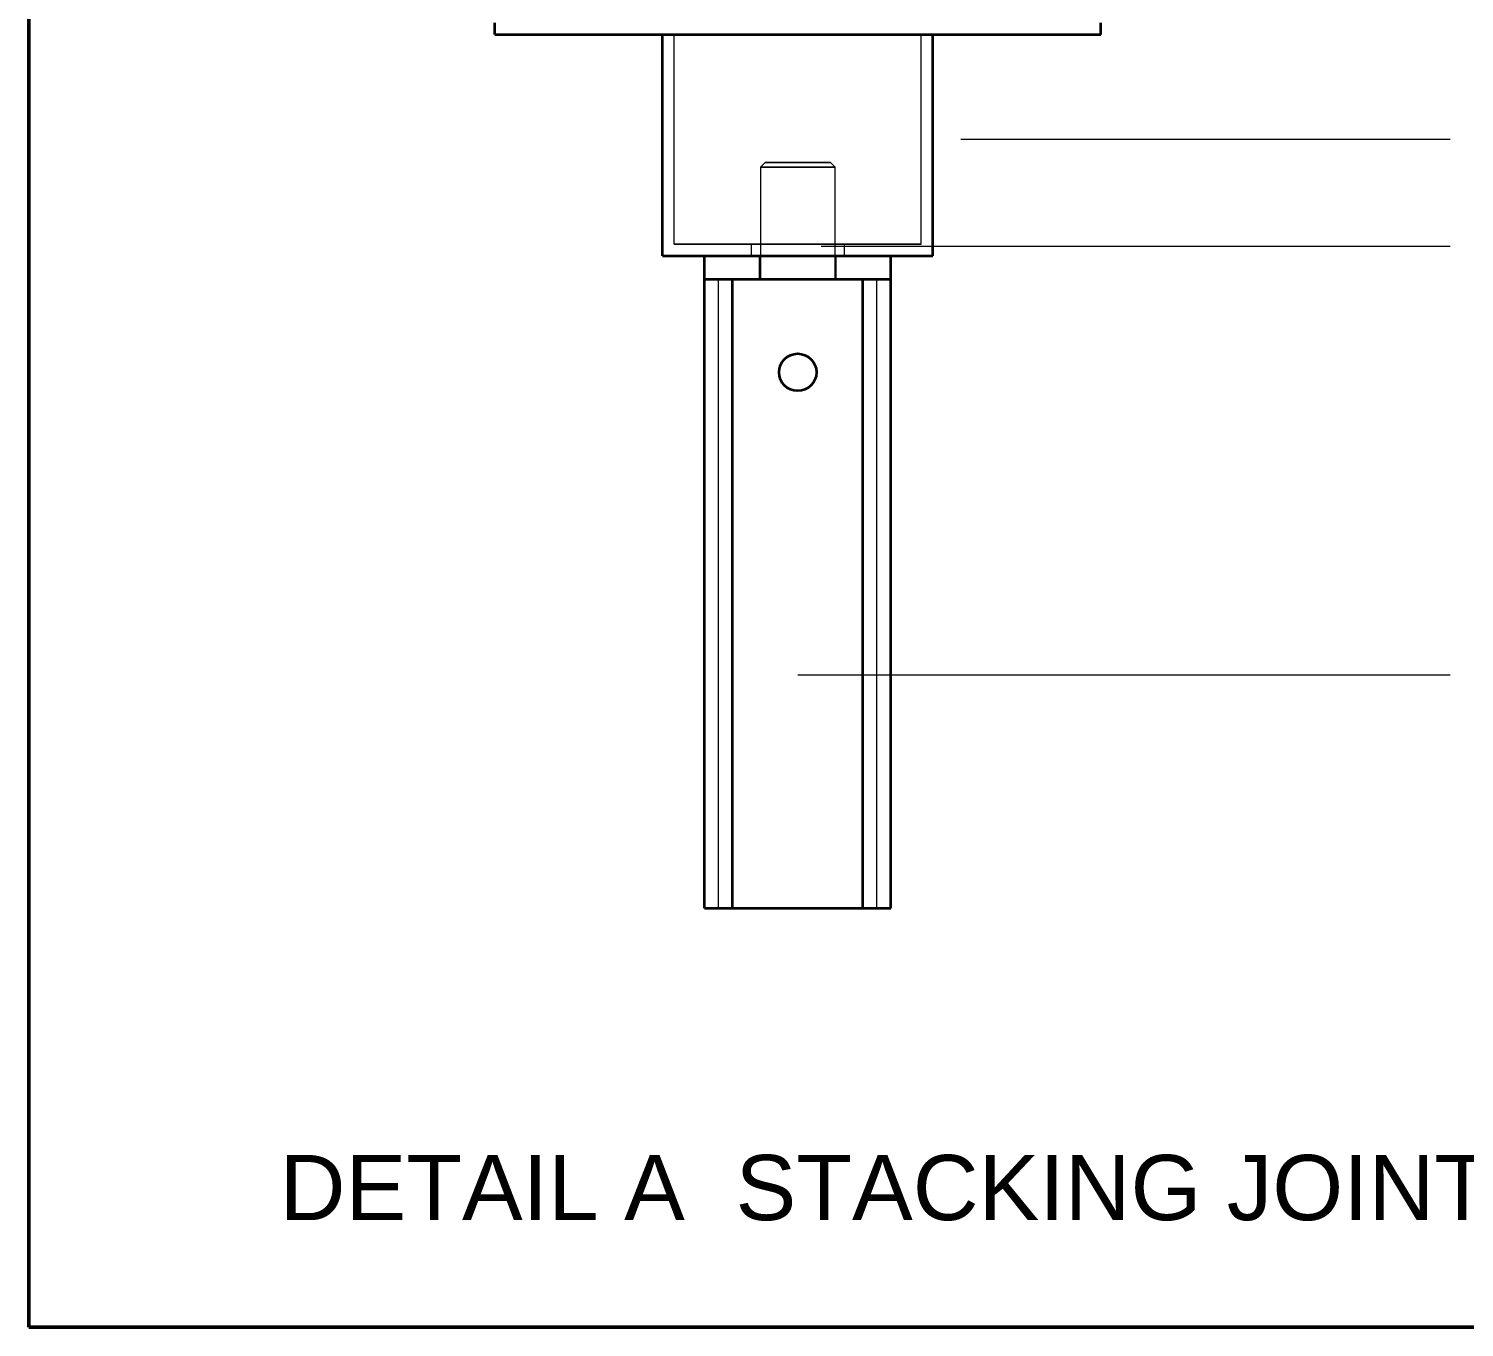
# Model space of a CAD drawing. Header units: millimetres. Extents: x 10 to 410, y 10 to 287.
# Drawn here: x 10 to 71.6, y 10 to 65.8 of the extents above; entities that cross this region are included whole.
import ezdxf
from ezdxf.enums import TextEntityAlignment as Align

# ---------------------------------------------------------------- set-up
doc = ezdxf.new("R2010")
doc.units = ezdxf.units.MM
for name, color, linetype, lineweight in [('BORDER', 7, 'CONTINUOUS', 50), ('HIDDEN', 7, 'Continuous', 18), ('OUTLINE', 7, 'CONTINUOUS', 35), ('TEXT', 7, 'CONTINUOUS', 13), ('THIN', 7, 'CONTINUOUS', 18)]:
    doc.layers.add(name, color=color, linetype=linetype, lineweight=lineweight)
doc.styles.add('RACK', font='arial.ttf')

msp = doc.modelspace()

# ---------------------------------------------------------------- linework, layer by layer
at = {"layer": 'BORDER'}
msp.add_lwpolyline([(10, 10), (410, 10), (410, 287), (10, 287)], close=True, dxfattribs=at)
at = {"layer": 'HIDDEN'}
for p, q in [((30, 65.5), (30, 66)), ((56, 65.5), (56, 66)), ((56, 65.5), (30, 65.5)), ((37.2, 65.5), (48.8, 65.5)), ((48.8, 65.5), (37.2, 65.5)), ((37.2, 56), (37.2, 65.5)), ((37.7, 56.5), (37.7, 65.5)), ((37.7, 65.5), (48.3, 65.5)), ((37.7, 56.5), (37.7, 65.5)), ((48.3, 65.5), (37.7, 65.5)), ((48.3, 56.5), (48.3, 65.5)), ((48.3, 56.5), (48.3, 65.5)), ((48.8, 56), (48.8, 65.5)), ((41.6, 60), (41.4, 59.8)), ((41.4, 59.8), (41.4, 55)), ((44.6, 59.8), (44.4, 60)), ((44.6, 55), (44.6, 59.8)), ((37.7, 56.5), (48.3, 56.5)), ((48.3, 56.5), (37.7, 56.5)), ((41, 56.5), (41, 56)), ((45, 56), (45, 56.5)), ((48.8, 56), (37.2, 56)), ((39, 56), (47, 56)), ((39, 55), (39, 56)), ((47, 56), (39, 56)), ((41.35, 56), (41.35, 55)), ((44.65, 55), (44.65, 56)), ((47, 55), (47, 56)), ((39, 28), (39, 55)), ((40.2, 55), (39, 55)), ((39.6, 28), (39.6, 55)), ((39.6, 28), (39.6, 55)), ((45.8, 55), (40.2, 55)), ((40.2, 55), (45.8, 55)), ((45.8, 55), (40.2, 55)), ((47, 55), (45.8, 55)), ((46.4, 28), (46.4, 55)), ((46.4, 28), (46.4, 55)), ((47, 28), (47, 55)), ((45.8, 28), (40.2, 28)), ((40.2, 28), (45.8, 28)), ((45.8, 28), (40.2, 28))]:
    msp.add_line(p, q, dxfattribs=at)
for points in [[(44.6, 59.8), (44.5, 59.8), (44.4, 59.8), (44.3, 59.8), (44.2, 59.8), (44.1, 59.8), (44, 59.8), (43.9, 59.8), (43.8, 59.8), (43.7, 59.8), (43.6, 59.8), (43.5, 59.8), (43.4, 59.8), (43.3, 59.8), (43.2, 59.8), (43.1, 59.8), (43, 59.8), (42.9, 59.8), (42.8, 59.8), (42.7, 59.8), (42.6, 59.8), (42.5, 59.8), (42.4, 59.8), (42.3, 59.8), (42.2, 59.8), (42.1, 59.8), (42, 59.8), (41.9, 59.8), (41.8, 59.8), (41.7, 59.8), (41.6, 59.8), (41.5, 59.8), (41.4, 59.8)], [(41.4, 59.8), (41.5, 59.8), (41.6, 59.8), (41.7, 59.8), (41.8, 59.8), (41.9, 59.8), (42, 59.8), (42.1, 59.8), (42.2, 59.8), (42.3, 59.8), (42.4, 59.8), (42.5, 59.8), (42.6, 59.8), (42.7, 59.8), (42.8, 59.8), (42.9, 59.8), (43, 59.8), (43.1, 59.8), (43.2, 59.8), (43.3, 59.8), (43.4, 59.8), (43.5, 59.8), (43.6, 59.8), (43.7, 59.8), (43.8, 59.8), (43.9, 59.8), (44, 59.8), (44.1, 59.8), (44.2, 59.8), (44.3, 59.8), (44.4, 59.8), (44.5, 59.8), (44.6, 59.8)], [(44.4, 60), (44.312, 60), (44.225, 60), (44.138, 60), (44.05, 60), (43.962, 60), (43.875, 60), (43.788, 60), (43.7, 60), (43.612, 60), (43.525, 60), (43.438, 60), (43.35, 60), (43.263, 60), (43.175, 60), (43.087, 60), (43, 60), (42.913, 60), (42.825, 60), (42.737, 60), (42.65, 60), (42.562, 60), (42.475, 60), (42.388, 60), (42.3, 60), (42.212, 60), (42.125, 60), (42.038, 60), (41.95, 60), (41.862, 60), (41.775, 60), (41.688, 60), (41.6, 60)], [(41.6, 60), (41.688, 60), (41.775, 60), (41.862, 60), (41.95, 60), (42.038, 60), (42.125, 60), (42.212, 60), (42.3, 60), (42.388, 60), (42.475, 60), (42.562, 60), (42.65, 60), (42.737, 60), (42.825, 60), (42.913, 60), (43, 60), (43.087, 60), (43.175, 60), (43.263, 60), (43.35, 60), (43.438, 60), (43.525, 60), (43.612, 60), (43.7, 60), (43.788, 60), (43.875, 60), (43.962, 60), (44.05, 60), (44.138, 60), (44.225, 60), (44.312, 60), (44.4, 60)], [(45, 56.5), (44.875, 56.5), (44.75, 56.5), (44.625, 56.5), (44.5, 56.5), (44.375, 56.5), (44.25, 56.5), (44.125, 56.5), (44, 56.5), (43.875, 56.5), (43.75, 56.5), (43.625, 56.5), (43.5, 56.5), (43.375, 56.5), (43.25, 56.5), (43.125, 56.5), (43, 56.5), (42.875, 56.5), (42.75, 56.5), (42.625, 56.5), (42.5, 56.5), (42.375, 56.5), (42.25, 56.5), (42.125, 56.5), (42, 56.5), (41.875, 56.5), (41.75, 56.5), (41.625, 56.5), (41.5, 56.5), (41.375, 56.5), (41.25, 56.5), (41.125, 56.5), (41, 56.5)], [(41, 56.5), (41.125, 56.5), (41.25, 56.5), (41.375, 56.5), (41.5, 56.5), (41.625, 56.5), (41.75, 56.5), (41.875, 56.5), (42, 56.5), (42.125, 56.5), (42.25, 56.5), (42.375, 56.5), (42.5, 56.5), (42.625, 56.5), (42.75, 56.5), (42.875, 56.5), (43, 56.5), (43.125, 56.5), (43.25, 56.5), (43.375, 56.5), (43.5, 56.5), (43.625, 56.5), (43.75, 56.5), (43.875, 56.5), (44, 56.5), (44.125, 56.5), (44.25, 56.5), (44.375, 56.5), (44.5, 56.5), (44.625, 56.5), (44.75, 56.5), (44.875, 56.5), (45, 56.5)], [(45, 56), (44.875, 56), (44.75, 56), (44.625, 56), (44.5, 56), (44.375, 56), (44.25, 56), (44.125, 56), (44, 56), (43.875, 56), (43.75, 56), (43.625, 56), (43.5, 56), (43.375, 56), (43.25, 56), (43.125, 56), (43, 56), (42.875, 56), (42.75, 56), (42.625, 56), (42.5, 56), (42.375, 56), (42.25, 56), (42.125, 56), (42, 56), (41.875, 56), (41.75, 56), (41.625, 56), (41.5, 56), (41.375, 56), (41.25, 56), (41.125, 56), (41, 56)], [(41, 56), (41.125, 56), (41.25, 56), (41.375, 56), (41.5, 56), (41.625, 56), (41.75, 56), (41.875, 56), (42, 56), (42.125, 56), (42.25, 56), (42.375, 56), (42.5, 56), (42.625, 56), (42.75, 56), (42.875, 56), (43, 56), (43.125, 56), (43.25, 56), (43.375, 56), (43.5, 56), (43.625, 56), (43.75, 56), (43.875, 56), (44, 56), (44.125, 56), (44.25, 56), (44.375, 56), (44.5, 56), (44.625, 56), (44.75, 56), (44.875, 56), (45, 56)], [(44.65, 56), (44.547, 56), (44.444, 56), (44.341, 56), (44.237, 56), (44.134, 56), (44.031, 56), (43.928, 56), (43.825, 56), (43.722, 56), (43.619, 56), (43.516, 56), (43.413, 56), (43.309, 56), (43.206, 56), (43.103, 56), (43, 56), (42.897, 56), (42.794, 56), (42.691, 56), (42.587, 56), (42.484, 56), (42.381, 56), (42.278, 56), (42.175, 56), (42.072, 56), (41.969, 56), (41.866, 56), (41.763, 56), (41.659, 56), (41.556, 56), (41.453, 56), (41.35, 56)], [(41.35, 56), (41.453, 56), (41.556, 56), (41.659, 56), (41.763, 56), (41.866, 56), (41.969, 56), (42.072, 56), (42.175, 56), (42.278, 56), (42.381, 56), (42.484, 56), (42.587, 56), (42.691, 56), (42.794, 56), (42.897, 56), (43, 56), (43.103, 56), (43.206, 56), (43.309, 56), (43.413, 56), (43.516, 56), (43.619, 56), (43.722, 56), (43.825, 56), (43.928, 56), (44.031, 56), (44.134, 56), (44.237, 56), (44.341, 56), (44.444, 56), (44.547, 56), (44.65, 56)], [(40.2, 55), (40.163, 55), (40.125, 55), (40.087, 55), (40.05, 55), (40.013, 55), (39.975, 55), (39.938, 55), (39.9, 55), (39.862, 55), (39.825, 55), (39.788, 55), (39.75, 55), (39.712, 55), (39.675, 55), (39.638, 55), (39.6, 55), (39.562, 55), (39.525, 55), (39.487, 55), (39.45, 55), (39.413, 55), (39.375, 55), (39.337, 55), (39.3, 55), (39.263, 55), (39.225, 55), (39.188, 55), (39.15, 55), (39.112, 55), (39.075, 55), (39.038, 55), (39, 55)], [(40.2, 55), (40.163, 55), (40.125, 55), (40.087, 55), (40.05, 55), (40.013, 55), (39.975, 55), (39.938, 55), (39.9, 55), (39.862, 55), (39.825, 55), (39.788, 55), (39.75, 55), (39.712, 55), (39.675, 55), (39.638, 55), (39.6, 55), (39.562, 55), (39.525, 55), (39.487, 55), (39.45, 55), (39.413, 55), (39.375, 55), (39.337, 55), (39.3, 55), (39.263, 55), (39.225, 55), (39.188, 55), (39.15, 55), (39.112, 55), (39.075, 55), (39.038, 55), (39, 55)], [(40.2, 55), (40.181, 55), (40.163, 55), (40.144, 55), (40.125, 55), (40.106, 55), (40.087, 55), (40.069, 55), (40.05, 55), (40.031, 55), (40.013, 55), (39.994, 55), (39.975, 55), (39.956, 55), (39.938, 55), (39.919, 55), (39.9, 55), (39.881, 55), (39.862, 55), (39.844, 55), (39.825, 55), (39.806, 55), (39.788, 55), (39.769, 55), (39.75, 55), (39.731, 55), (39.712, 55), (39.694, 55), (39.675, 55), (39.656, 55), (39.638, 55), (39.619, 55), (39.6, 55)], [(40.2, 55), (40.181, 55), (40.163, 55), (40.144, 55), (40.125, 55), (40.106, 55), (40.087, 55), (40.069, 55), (40.05, 55), (40.031, 55), (40.013, 55), (39.994, 55), (39.975, 55), (39.956, 55), (39.938, 55), (39.919, 55), (39.9, 55), (39.881, 55), (39.862, 55), (39.844, 55), (39.825, 55), (39.806, 55), (39.788, 55), (39.769, 55), (39.75, 55), (39.731, 55), (39.712, 55), (39.694, 55), (39.675, 55), (39.656, 55), (39.638, 55), (39.619, 55), (39.6, 55)], [(44.65, 55), (44.547, 55), (44.444, 55), (44.341, 55), (44.237, 55), (44.134, 55), (44.031, 55), (43.928, 55), (43.825, 55), (43.722, 55), (43.619, 55), (43.516, 55), (43.413, 55), (43.309, 55), (43.206, 55), (43.103, 55), (43, 55), (42.897, 55), (42.794, 55), (42.691, 55), (42.587, 55), (42.484, 55), (42.381, 55), (42.278, 55), (42.175, 55), (42.072, 55), (41.969, 55), (41.866, 55), (41.763, 55), (41.659, 55), (41.556, 55), (41.453, 55), (41.35, 55)], [(41.35, 55), (41.453, 55), (41.556, 55), (41.659, 55), (41.763, 55), (41.866, 55), (41.969, 55), (42.072, 55), (42.175, 55), (42.278, 55), (42.381, 55), (42.484, 55), (42.587, 55), (42.691, 55), (42.794, 55), (42.897, 55), (43, 55), (43.103, 55), (43.206, 55), (43.309, 55), (43.413, 55), (43.516, 55), (43.619, 55), (43.722, 55), (43.825, 55), (43.928, 55), (44.031, 55), (44.134, 55), (44.237, 55), (44.341, 55), (44.444, 55), (44.547, 55), (44.65, 55)], [(44.6, 55), (44.5, 55), (44.4, 55), (44.3, 55), (44.2, 55), (44.1, 55), (44, 55), (43.9, 55), (43.8, 55), (43.7, 55), (43.6, 55), (43.5, 55), (43.4, 55), (43.3, 55), (43.2, 55), (43.1, 55), (43, 55), (42.9, 55), (42.8, 55), (42.7, 55), (42.6, 55), (42.5, 55), (42.4, 55), (42.3, 55), (42.2, 55), (42.1, 55), (42, 55), (41.9, 55), (41.8, 55), (41.7, 55), (41.6, 55), (41.5, 55), (41.4, 55)], [(41.4, 55), (41.5, 55), (41.6, 55), (41.7, 55), (41.8, 55), (41.9, 55), (42, 55), (42.1, 55), (42.2, 55), (42.3, 55), (42.4, 55), (42.5, 55), (42.6, 55), (42.7, 55), (42.8, 55), (42.9, 55), (43, 55), (43.1, 55), (43.2, 55), (43.3, 55), (43.4, 55), (43.5, 55), (43.6, 55), (43.7, 55), (43.8, 55), (43.9, 55), (44, 55), (44.1, 55), (44.2, 55), (44.3, 55), (44.4, 55), (44.5, 55), (44.6, 55)], [(45.8, 55), (45.837, 55), (45.875, 55), (45.913, 55), (45.95, 55), (45.987, 55), (46.025, 55), (46.062, 55), (46.1, 55), (46.138, 55), (46.175, 55), (46.212, 55), (46.25, 55), (46.288, 55), (46.325, 55), (46.362, 55), (46.4, 55), (46.438, 55), (46.475, 55), (46.513, 55), (46.55, 55), (46.587, 55), (46.625, 55), (46.663, 55), (46.7, 55), (46.737, 55), (46.775, 55), (46.812, 55), (46.85, 55), (46.888, 55), (46.925, 55), (46.962, 55), (47, 55)], [(47, 55), (46.962, 55), (46.925, 55), (46.888, 55), (46.85, 55), (46.812, 55), (46.775, 55), (46.737, 55), (46.7, 55), (46.663, 55), (46.625, 55), (46.587, 55), (46.55, 55), (46.513, 55), (46.475, 55), (46.438, 55), (46.4, 55), (46.362, 55), (46.325, 55), (46.288, 55), (46.25, 55), (46.212, 55), (46.175, 55), (46.138, 55), (46.1, 55), (46.062, 55), (46.025, 55), (45.987, 55), (45.95, 55), (45.913, 55), (45.875, 55), (45.837, 55), (45.8, 55)], [(45.8, 55), (45.819, 55), (45.837, 55), (45.856, 55), (45.875, 55), (45.894, 55), (45.913, 55), (45.931, 55), (45.95, 55), (45.969, 55), (45.987, 55), (46.006, 55), (46.025, 55), (46.044, 55), (46.062, 55), (46.081, 55), (46.1, 55), (46.119, 55), (46.138, 55), (46.156, 55), (46.175, 55), (46.194, 55), (46.212, 55), (46.231, 55), (46.25, 55), (46.269, 55), (46.288, 55), (46.306, 55), (46.325, 55), (46.344, 55), (46.362, 55), (46.381, 55), (46.4, 55)], [(46.4, 55), (46.381, 55), (46.362, 55), (46.344, 55), (46.325, 55), (46.306, 55), (46.288, 55), (46.269, 55), (46.25, 55), (46.231, 55), (46.212, 55), (46.194, 55), (46.175, 55), (46.156, 55), (46.138, 55), (46.119, 55), (46.1, 55), (46.081, 55), (46.062, 55), (46.044, 55), (46.025, 55), (46.006, 55), (45.987, 55), (45.969, 55), (45.95, 55), (45.931, 55), (45.913, 55), (45.894, 55), (45.875, 55), (45.856, 55), (45.837, 55), (45.819, 55), (45.8, 55)], [(40.2, 28), (40.163, 28), (40.125, 28), (40.087, 28), (40.05, 28), (40.013, 28), (39.975, 28), (39.938, 28), (39.9, 28), (39.862, 28), (39.825, 28), (39.788, 28), (39.75, 28), (39.712, 28), (39.675, 28), (39.638, 28), (39.6, 28), (39.562, 28), (39.525, 28), (39.487, 28), (39.45, 28), (39.413, 28), (39.375, 28), (39.337, 28), (39.3, 28), (39.263, 28), (39.225, 28), (39.188, 28), (39.15, 28), (39.112, 28), (39.075, 28), (39.038, 28), (39, 28)], [(40.2, 28), (40.181, 28), (40.163, 28), (40.144, 28), (40.125, 28), (40.106, 28), (40.087, 28), (40.069, 28), (40.05, 28), (40.031, 28), (40.013, 28), (39.994, 28), (39.975, 28), (39.956, 28), (39.938, 28), (39.919, 28), (39.9, 28), (39.881, 28), (39.862, 28), (39.844, 28), (39.825, 28), (39.806, 28), (39.788, 28), (39.769, 28), (39.75, 28), (39.731, 28), (39.712, 28), (39.694, 28), (39.675, 28), (39.656, 28), (39.638, 28), (39.619, 28), (39.6, 28)], [(39.6, 28), (39.619, 28), (39.638, 28), (39.656, 28), (39.675, 28), (39.694, 28), (39.712, 28), (39.731, 28), (39.75, 28), (39.769, 28), (39.788, 28), (39.806, 28), (39.825, 28), (39.844, 28), (39.862, 28), (39.881, 28), (39.9, 28), (39.919, 28), (39.938, 28), (39.956, 28), (39.975, 28), (39.994, 28), (40.013, 28), (40.031, 28), (40.05, 28), (40.069, 28), (40.087, 28), (40.106, 28), (40.125, 28), (40.144, 28), (40.163, 28), (40.181, 28), (40.2, 28)], [(47, 28), (46.962, 28), (46.925, 28), (46.888, 28), (46.85, 28), (46.812, 28), (46.775, 28), (46.737, 28), (46.7, 28), (46.663, 28), (46.625, 28), (46.587, 28), (46.55, 28), (46.513, 28), (46.475, 28), (46.438, 28), (46.4, 28), (46.362, 28), (46.325, 28), (46.288, 28), (46.25, 28), (46.212, 28), (46.175, 28), (46.138, 28), (46.1, 28), (46.062, 28), (46.025, 28), (45.987, 28), (45.95, 28), (45.913, 28), (45.875, 28), (45.837, 28), (45.8, 28)], [(45.8, 28), (45.819, 28), (45.837, 28), (45.856, 28), (45.875, 28), (45.894, 28), (45.913, 28), (45.931, 28), (45.95, 28), (45.969, 28), (45.987, 28), (46.006, 28), (46.025, 28), (46.044, 28), (46.062, 28), (46.081, 28), (46.1, 28), (46.119, 28), (46.138, 28), (46.156, 28), (46.175, 28), (46.194, 28), (46.212, 28), (46.231, 28), (46.25, 28), (46.269, 28), (46.288, 28), (46.306, 28), (46.325, 28), (46.344, 28), (46.362, 28), (46.381, 28), (46.4, 28)], [(46.4, 28), (46.381, 28), (46.362, 28), (46.344, 28), (46.325, 28), (46.306, 28), (46.288, 28), (46.269, 28), (46.25, 28), (46.231, 28), (46.212, 28), (46.194, 28), (46.175, 28), (46.156, 28), (46.138, 28), (46.119, 28), (46.1, 28), (46.081, 28), (46.062, 28), (46.044, 28), (46.025, 28), (46.006, 28), (45.987, 28), (45.969, 28), (45.95, 28), (45.931, 28), (45.913, 28), (45.894, 28), (45.875, 28), (45.856, 28), (45.837, 28), (45.819, 28), (45.8, 28)]]:
    msp.add_lwpolyline(points, dxfattribs=at)
msp.add_circle((43, 51), 0.8, dxfattribs=at)
msp.add_circle((43, 51), 0.8, dxfattribs=at)
msp.add_circle((43, 51), 0.8, dxfattribs=at)
at = {"layer": 'OUTLINE'}
for p, q in [((30, 65.5), (30, 66)), ((56, 65.5), (56, 66)), ((30, 65.5), (56, 65.5)), ((37.2, 56), (37.2, 65.5)), ((48.8, 56), (48.8, 65.5)), ((37.2, 56), (48.8, 56)), ((39, 55), (39, 56)), ((47, 55), (47, 56)), ((39, 28), (39, 55)), ((39, 55), (40.2, 55)), ((40.2, 55), (45.8, 55)), ((40.2, 28), (40.2, 55)), ((45.8, 55), (47, 55)), ((45.8, 28), (45.8, 55)), ((47, 28), (47, 55)), ((40.2, 28), (45.8, 28))]:
    msp.add_line(p, q, dxfattribs=at)
for points in [[(39, 28), (39.038, 28), (39.075, 28), (39.112, 28), (39.15, 28), (39.188, 28), (39.225, 28), (39.263, 28), (39.3, 28), (39.337, 28), (39.375, 28), (39.413, 28), (39.45, 28), (39.487, 28), (39.525, 28), (39.562, 28), (39.6, 28), (39.638, 28), (39.675, 28), (39.712, 28), (39.75, 28), (39.788, 28), (39.825, 28), (39.862, 28), (39.9, 28), (39.938, 28), (39.975, 28), (40.013, 28), (40.05, 28), (40.087, 28), (40.125, 28), (40.163, 28), (40.2, 28)], [(45.8, 28), (45.837, 28), (45.875, 28), (45.913, 28), (45.95, 28), (45.987, 28), (46.025, 28), (46.062, 28), (46.1, 28), (46.138, 28), (46.175, 28), (46.212, 28), (46.25, 28), (46.288, 28), (46.325, 28), (46.362, 28), (46.4, 28), (46.438, 28), (46.475, 28), (46.513, 28), (46.55, 28), (46.587, 28), (46.625, 28), (46.663, 28), (46.7, 28), (46.737, 28), (46.775, 28), (46.812, 28), (46.85, 28), (46.888, 28), (46.925, 28), (46.962, 28), (47, 28)]]:
    msp.add_lwpolyline(points, dxfattribs=at)
msp.add_circle((43, 51), 0.8, dxfattribs=at)
at = {"layer": 'THIN'}
for p, q in [((71, 61), (50, 61)), ((71, 56.4), (44, 56.4)), ((71, 38), (43, 38))]:
    msp.add_line(p, q, dxfattribs=at)

# ---------------------------------------------------------------- texts
at = {"layer": 'TEXT', "style": 'RACK'}
msp.add_text('DETAIL A  STACKING JOINT 1:5', height=2.8, dxfattribs=at).set_placement((50, 16), align=Align.MIDDLE_CENTER)

doc.saveas('drawing.dxf')
